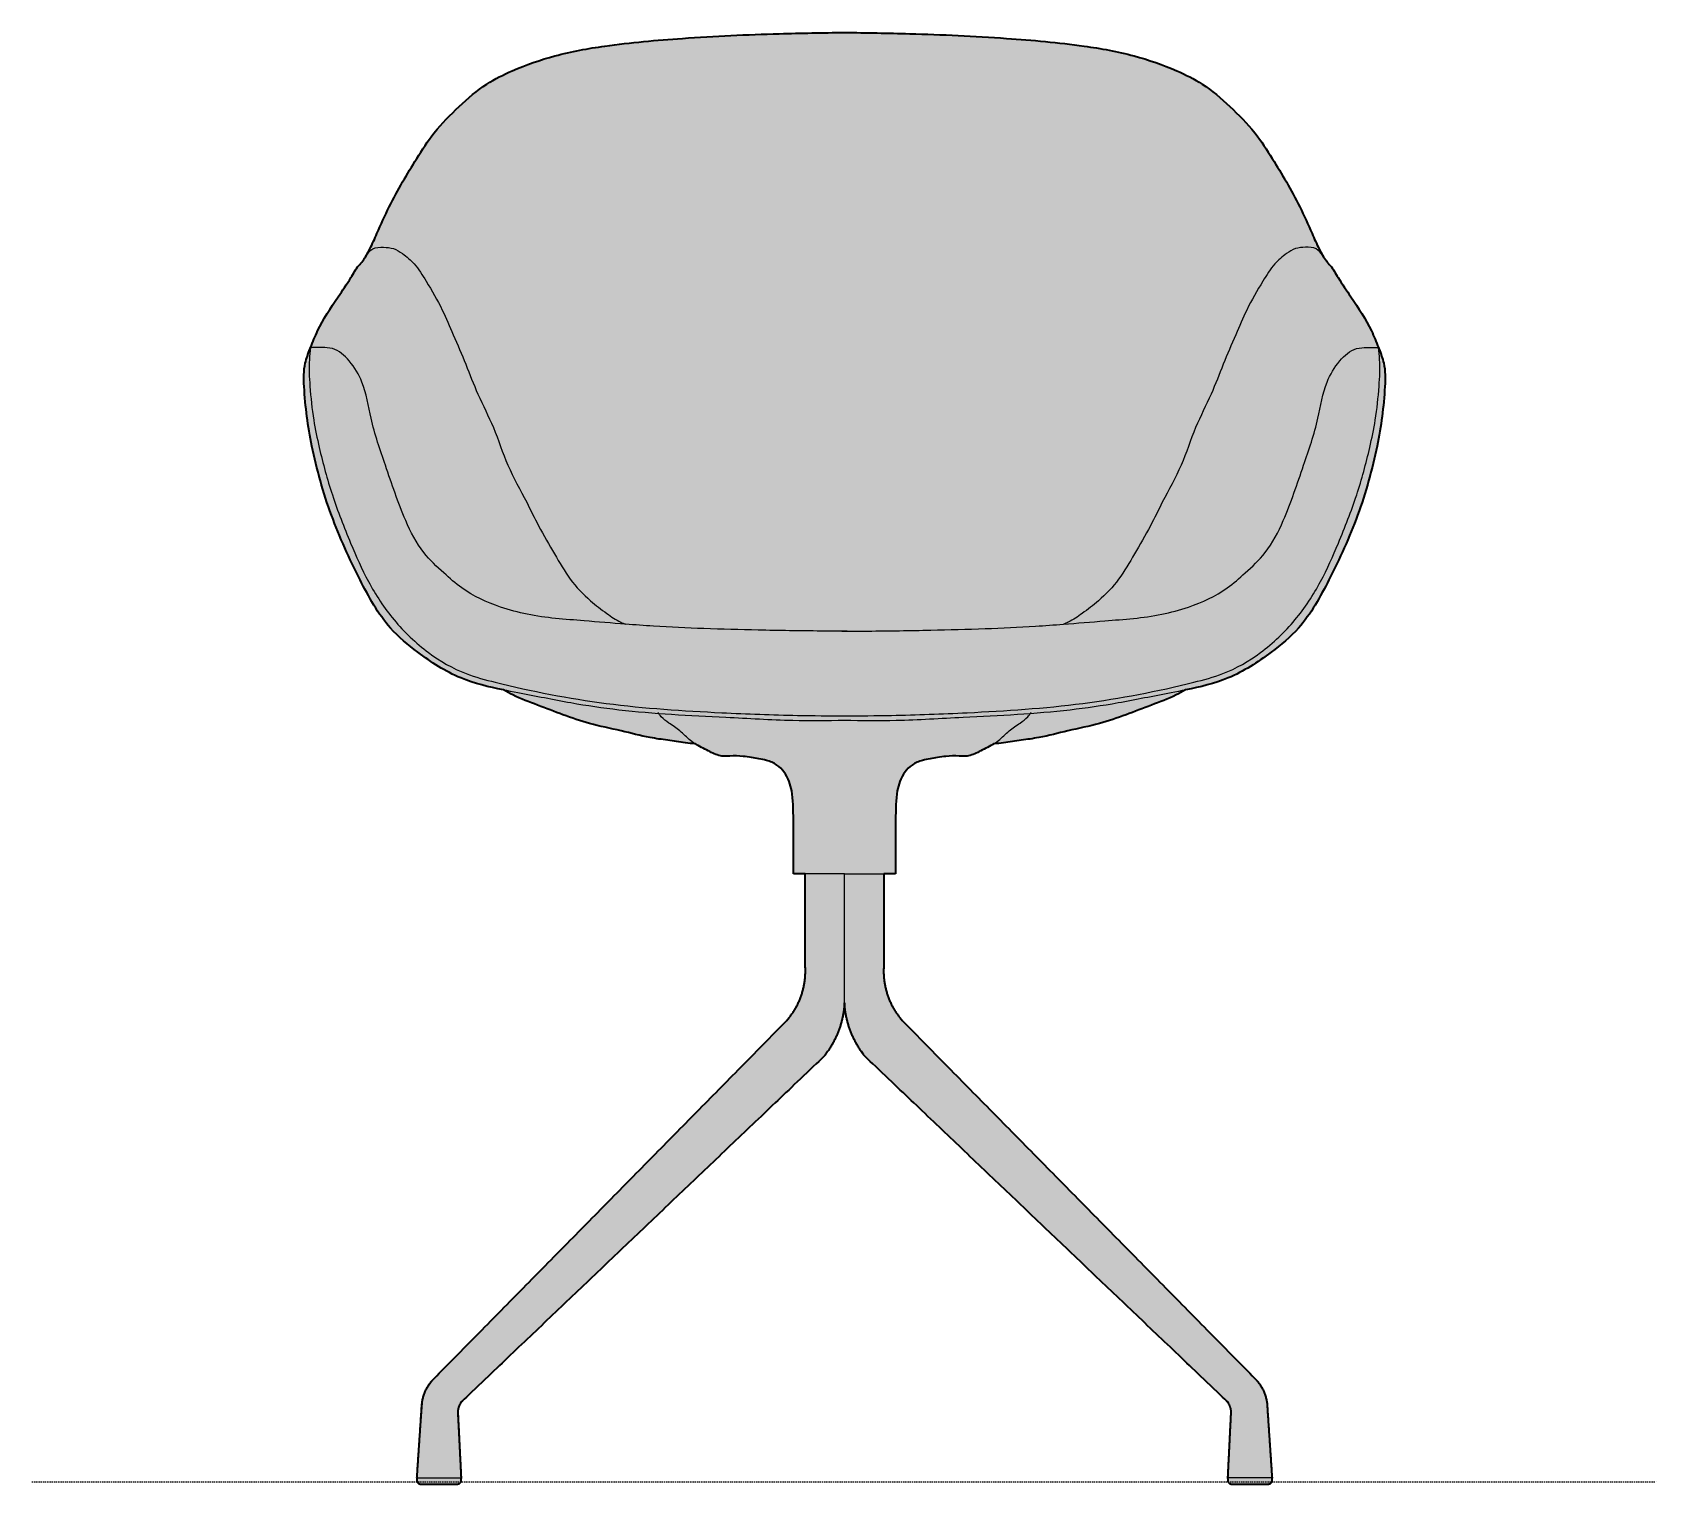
# Model space of a CAD drawing. Header units: millimetres. Extents: x 0 to 1796, y -888 to 727.
# Drawn here: x 0 to 814, y -1 to 726 of the extents above; entities that cross this region are included whole.
import ezdxf

# ---------------------------------------------------------------- set-up
doc = ezdxf.new("R2010")
doc.units = ezdxf.units.MM
doc.linetypes.add('Dots', pattern=[1, 0, -1])
doc.layers.add('Blocks', color=7, linetype='Continuous')
doc.layers.add('Blocks$Fill', color=7, linetype='Continuous', true_color=0xffffff)
for name, color, linetype, lineweight, true_color in [('Blocks$Inner', 7, 'Continuous', 25, 0x007f00), ('Blocks$Outline', 7, 'Continuous', 35, 0xff3f3f), ('Groud', 7, 'Dots', 25, 0x243775)]:
    doc.layers.add(name, color=color, linetype=linetype, lineweight=lineweight, true_color=true_color)

# ---------------------------------------------------------------- blocks, each defined once
blk = doc.blocks.new('AAC 221 Dining Chair Front')
at = {"layer": 'Blocks$Fill'}
blk.add_hatch(color=256, dxfattribs=at).paths.add_polyline_path([(236.07, 396.85), (230.58, 398.02), (227.86, 398.66), (225.16, 399.35), (222.48, 400.11), (219.83, 400.95), (218.52, 401.4), (217.22, 401.87), (215.93, 402.36), (214.64, 402.88), (213.22, 403.5), (211.8, 404.15), (210.4, 404.83), (209.01, 405.54), (207.64, 406.27), (206.27, 407.04), (203.58, 408.63), (200.92, 410.32), (198.31, 412.08), (195.74, 413.9), (193.2, 415.77), (189.55, 418.58), (187.76, 420.03), (186.01, 421.52), (184.3, 423.04), (182.64, 424.6), (181.03, 426.22), (180.25, 427.04), (179.49, 427.88), (178.32, 429.23), (177.19, 430.6), (176.09, 432.01), (175.03, 433.44), (174, 434.91), (173, 436.39), (172.03, 437.9), (171.08, 439.43), (169.26, 442.53), (167.51, 445.7), (164.18, 452.11), (160.26, 460.09), (156.54, 468.12), (153.06, 476.23), (151.42, 480.32), (149.86, 484.45), (148.35, 488.69), (146.92, 492.96), (145.57, 497.27), (144.31, 501.6), (143.12, 505.95), (142.02, 510.32), (141, 514.71), (140.07, 519.12), (138.7, 526.48), (138.1, 530.18), (137.57, 533.89), (137.11, 537.61), (136.72, 541.35), (136.4, 545.11), (136.16, 548.88), (136.03, 551.87), (136.01, 553.36), (136.03, 554.84), (136.06, 555.58), (136.11, 556.32), (136.17, 557.05), (136.24, 557.79), (136.33, 558.52), (136.45, 559.24), (136.58, 559.96), (136.73, 560.68), (136.84, 561.12), (136.95, 561.56), (137.2, 562.44), (137.48, 563.32), (137.78, 564.19), (139.42, 568.45), (141.11, 572.66), (141.99, 574.74), (142.92, 576.8), (144.02, 579.02), (145.19, 581.21), (146.42, 583.37), (147.7, 585.51), (150.38, 589.71), (158.04, 601.07), (161.96, 607.4), (162.47, 608.15), (163, 608.88), (163.27, 609.24), (163.55, 609.6), (165.02, 611.34), (165.51, 611.93), (165.76, 612.26), (166.01, 612.6), (166.25, 612.94), (166.48, 613.29), (166.94, 613.99), (167.37, 614.7), (167.84, 615.5), (168.28, 616.31), (169.14, 617.94), (170.05, 619.83), (175.66, 632.29), (178.84, 638.95), (182.09, 645.28), (185.54, 651.49), (189.02, 657.36), (192.6, 663.18), (196.81, 669.76), (199.03, 672.97), (200.18, 674.54), (201.37, 676.08), (202.81, 677.85), (204.29, 679.58), (205.82, 681.28), (207.39, 682.94), (210.63, 686.19), (213.95, 689.36), (217.24, 692.37), (218.91, 693.84), (220.61, 695.27), (222.34, 696.67), (224.1, 698.02), (225.89, 699.31), (227.73, 700.55), (229.25, 701.5), (230.79, 702.4), (232.35, 703.27), (233.94, 704.11), (235.54, 704.91), (237.17, 705.69), (240.44, 707.17), (243.07, 708.28), (245.71, 709.35), (248.37, 710.37), (251.05, 711.34), (253.74, 712.26), (256.45, 713.13), (259.17, 713.94), (261.91, 714.7), (265, 715.49), (268.1, 716.22), (274.34, 717.52), (280.63, 718.62), (286.94, 719.58), (296.64, 720.83), (306.35, 721.87), (325.83, 723.46), (350.06, 724.89), (407.02, 726.4), (463.98, 724.89), (488.21, 723.46), (507.69, 721.87), (517.41, 720.83), (527.1, 719.58), (533.42, 718.62), (539.7, 717.52), (545.94, 716.22), (549.05, 715.49), (552.13, 714.7), (554.87, 713.94), (557.59, 713.13), (560.3, 712.26), (563, 711.34), (565.67, 710.37), (568.33, 709.35), (570.98, 708.28), (573.6, 707.17), (576.88, 705.69), (578.5, 704.91), (580.1, 704.11), (581.69, 703.27), (583.26, 702.4), (584.8, 701.5), (586.31, 700.55), (588.15, 699.31), (589.95, 698.02), (591.71, 696.67), (593.43, 695.27), (595.13, 693.84), (596.8, 692.37), (600.09, 689.36), (603.42, 686.19), (606.65, 682.94), (608.22, 681.28), (609.75, 679.58), (611.24, 677.85), (612.67, 676.08), (613.86, 674.54), (615.01, 672.97), (617.23, 669.76), (621.44, 663.18), (625.03, 657.36), (628.5, 651.49), (631.95, 645.28), (635.2, 638.95), (638.38, 632.29), (643.99, 619.83), (644.91, 617.94), (645.76, 616.31), (646.21, 615.5), (646.67, 614.7), (647.11, 613.99), (647.56, 613.29), (647.79, 612.94), (648.04, 612.6), (648.28, 612.26), (648.54, 611.93), (649.02, 611.34), (650.49, 609.6), (650.77, 609.24), (651.05, 608.88), (651.57, 608.15), (652.08, 607.4), (656.01, 601.07), (663.66, 589.71), (666.34, 585.51), (667.63, 583.37), (668.86, 581.21), (670.03, 579.02), (671.12, 576.8), (672.05, 574.74), (672.94, 572.66), (674.94, 567.63), (676.26, 564.19), (676.56, 563.32), (676.84, 562.44), (677.09, 561.56), (677.2, 561.12), (677.31, 560.68), (677.47, 559.96), (677.6, 559.24), (677.71, 558.52), (677.8, 557.79), (677.88, 557.05), (677.94, 556.32), (677.98, 555.58), (678.01, 554.84), (678.03, 553.36), (678.01, 551.87), (677.89, 548.88), (677.64, 545.11), (677.32, 541.35), (676.93, 537.61), (676.47, 533.89), (675.94, 530.18), (675.35, 526.48), (673.97, 519.12), (673.04, 514.71), (672.02, 510.32), (670.92, 505.95), (669.74, 501.6), (668.47, 497.27), (667.12, 492.96), (665.69, 488.69), (664.18, 484.45), (662.62, 480.32), (660.98, 476.23), (657.5, 468.12), (653.78, 460.09), (649.86, 452.11), (646.53, 445.7), (644.78, 442.53), (642.96, 439.43), (642.01, 437.9), (641.04, 436.39), (640.04, 434.91), (639.01, 433.44), (637.95, 432.01), (636.86, 430.6), (635.73, 429.23), (634.56, 427.88), (633.79, 427.04), (633.01, 426.22), (631.4, 424.6), (629.74, 423.04), (628.03, 421.52), (626.28, 420.03), (624.5, 418.58), (620.85, 415.77), (618.31, 413.9), (615.73, 412.08), (613.12, 410.32), (610.47, 408.63), (607.77, 407.04), (606.41, 406.27), (605.03, 405.54), (603.64, 404.83), (602.24, 404.15), (600.83, 403.5), (599.4, 402.88), (598.12, 402.36), (596.82, 401.87), (595.52, 401.4), (594.21, 400.95), (591.56, 400.11), (588.88, 399.35), (586.18, 398.66), (583.46, 398.02), (577.98, 396.85), (575.62, 395.58), (573.25, 394.35), (571.74, 393.63), (570.21, 392.94), (567.12, 391.64), (548.15, 384.43), (541.56, 382.09), (538.23, 381.02), (534.88, 380.04), (530.92, 379.03), (508.08, 373.72), (506.26, 373.33), (504.43, 372.97), (502.24, 372.6), (495.65, 371.62), (486.69, 370.33), (482.17, 369.86), (481.88, 369.83), (481.19, 369.4), (480.39, 368.92), (479.57, 368.47), (477.91, 367.61), (473.05, 365.22), (472.3, 364.87), (471.55, 364.54), (471.17, 364.39), (470.79, 364.25), (470.41, 364.12), (470.03, 364), (469.64, 363.89), (469.45, 363.84), (469.25, 363.8), (469.06, 363.76), (468.86, 363.72), (468.67, 363.69), (468.47, 363.66), (468.22, 363.64), (467.97, 363.61), (467.72, 363.6), (467.47, 363.59), (466.97, 363.58), (466.47, 363.59), (463.61, 363.73), (462.79, 363.75), (461.97, 363.76), (461.15, 363.75), (460.33, 363.72), (459.51, 363.68), (458.7, 363.62), (457.88, 363.54), (456.82, 363.41), (453.64, 362.95), (449.89, 362.37), (448.96, 362.2), (448.03, 362.02), (447.11, 361.81), (446.19, 361.57), (445.5, 361.36), (444.81, 361.13), (444.46, 361.01), (444.12, 360.88), (443.79, 360.75), (443.45, 360.61), (443.12, 360.46), (442.79, 360.31), (442.47, 360.15), (442.15, 359.98), (441.83, 359.8), (441.52, 359.62), (441.22, 359.42), (440.92, 359.22), (440.66, 359.05), (440.41, 358.86), (440.16, 358.67), (439.92, 358.47), (439.68, 358.27), (439.45, 358.06), (439.22, 357.85), (438.99, 357.63), (438.77, 357.41), (438.55, 357.18), (438.34, 356.95), (438.14, 356.71), (437.93, 356.47), (437.74, 356.23), (437.54, 355.98), (437.36, 355.73), (437.16, 355.45), (436.96, 355.17), (436.78, 354.88), (436.59, 354.6), (436.42, 354.3), (436.25, 354.01), (435.92, 353.41), (435.61, 352.8), (435.32, 352.18), (435.05, 351.56), (434.8, 350.92), (434.58, 350.35), (434.38, 349.77), (434.19, 349.18), (434.02, 348.59), (433.86, 348), (433.71, 347.41), (433.57, 346.81), (433.45, 346.21), (433.31, 345.38), (433.19, 344.54), (433.09, 343.7), (433, 342.86), (432.88, 341.18), (432.79, 339.49), (432.65, 333.83), (432.62, 304.75), (426.67, 304.75), (426.67, 257.66), (426.63, 256.77), (426.62, 255.88), (426.63, 254.99), (426.66, 254.09), (426.72, 253.19), (426.79, 252.28), (426.89, 251.38), (427.01, 250.48), (427.15, 249.57), (427.31, 248.67), (427.5, 247.78), (427.71, 246.88), (427.94, 245.99), (428.2, 245.11), (428.47, 244.23), (428.77, 243.36), (429.09, 242.49), (429.43, 241.64), (429.79, 240.79), (430.17, 239.95), (430.57, 239.13), (430.99, 238.31), (431.43, 237.51), (431.89, 236.72), (432.37, 235.94), (432.86, 235.18), (433.37, 234.43), (433.9, 233.7), (434.44, 232.98), (435, 232.28), (435.57, 231.6), (436.16, 230.93), (613.6, 50.85), (613.89, 50.51), (614.18, 50.16), (614.46, 49.8), (614.73, 49.44), (615, 49.07), (615.26, 48.7), (615.51, 48.32), (615.76, 47.93), (615.99, 47.54), (616.22, 47.14), (616.44, 46.73), (616.65, 46.33), (616.86, 45.91), (617.05, 45.49), (617.24, 45.07), (617.41, 44.64), (617.58, 44.21), (617.74, 43.78), (617.88, 43.34), (618.02, 42.9), (618.15, 42.46), (618.27, 42.01), (618.38, 41.57), (618.48, 41.12), (618.57, 40.67), (618.65, 40.22), (618.72, 39.77), (618.78, 39.32), (618.83, 38.87), (618.87, 38.42), (618.9, 37.97), (618.93, 37.52), (621.32, 1.96), (621.13, 0), (621.12, -0.04), (621.11, -0.07), (621.09, -0.11), (621.08, -0.14), (621.07, -0.18), (621.05, -0.21), (621.04, -0.25), (621.02, -0.28), (621, -0.32), (620.99, -0.35), (620.97, -0.39), (620.95, -0.42), (620.93, -0.46), (620.91, -0.49), (620.88, -0.53), (620.86, -0.56), (620.84, -0.59), (620.81, -0.62), (620.79, -0.66), (620.76, -0.69), (620.74, -0.72), (620.71, -0.75), (620.68, -0.78), (620.65, -0.81), (620.63, -0.84), (620.6, -0.87), (620.57, -0.9), (620.53, -0.92), (620.5, -0.95), (620.47, -0.98), (620.44, -1), (620.4, -1.03), (620.37, -1.05), (620.34, -1.07), (620.3, -1.1), (620.27, -1.12), (620.23, -1.14), (620.19, -1.16), (620.16, -1.18), (620.12, -1.2), (620.08, -1.21), (620.05, -1.23), (620.01, -1.25), (619.97, -1.26), (619.93, -1.28), (619.89, -1.29), (619.85, -1.3), (619.82, -1.32), (619.78, -1.33), (619.74, -1.34), (619.7, -1.35), (619.66, -1.35), (619.62, -1.36), (619.58, -1.37), (619.54, -1.37), (619.51, -1.38), (619.47, -1.38), (619.43, -1.39), (619.39, -1.39), (619.35, -1.39), (619.31, -1.39), (619.28, -1.39), (619.24, -1.39), (619.2, -1.39), (610.26, -1.39), (601.32, -1.39), (601.29, -1.39), (601.25, -1.39), (601.21, -1.39), (601.17, -1.39), (601.14, -1.39), (601.1, -1.39), (601.06, -1.38), (601.02, -1.38), (600.98, -1.37), (600.94, -1.37), (600.9, -1.36), (600.86, -1.35), (600.83, -1.35), (600.79, -1.34), (600.75, -1.33), (600.71, -1.32), (600.67, -1.3), (600.63, -1.29), (600.59, -1.28), (600.56, -1.26), (600.52, -1.25), (600.48, -1.23), (600.44, -1.21), (600.41, -1.2), (600.37, -1.18), (600.33, -1.16), (600.3, -1.14), (600.26, -1.12), (600.22, -1.1), (600.19, -1.07), (600.16, -1.05), (600.12, -1.03), (600.09, -1), (600.06, -0.98), (600.02, -0.95), (599.99, -0.92), (599.96, -0.9), (599.93, -0.87), (599.9, -0.84), (599.87, -0.81), (599.84, -0.78), (599.81, -0.75), (599.79, -0.72), (599.76, -0.69), (599.74, -0.66), (599.71, -0.62), (599.69, -0.59), (599.66, -0.56), (599.64, -0.53), (599.62, -0.49), (599.6, -0.46), (599.58, -0.42), (599.56, -0.39), (599.54, -0.35), (599.52, -0.32), (599.5, -0.28), (599.49, -0.25), (599.47, -0.21), (599.46, -0.18), (599.44, -0.14), (599.43, -0.11), (599.42, -0.07), (599.41, -0.04), (599.4, 0), (599.21, 1.96), (600.79, 33.93), (600.81, 34.14), (600.82, 34.35), (600.83, 34.57), (600.83, 34.78), (600.83, 35), (600.82, 35.21), (600.81, 35.43), (600.79, 35.65), (600.76, 35.86), (600.73, 36.08), (600.69, 36.29), (600.65, 36.51), (600.6, 36.72), (600.55, 36.94), (600.49, 37.15), (600.42, 37.36), (600.35, 37.57), (600.27, 37.77), (600.19, 37.98), (600.1, 38.18), (600.01, 38.38), (599.92, 38.58), (599.81, 38.77), (599.71, 38.96), (599.6, 39.15), (599.48, 39.33), (599.36, 39.51), (599.24, 39.69), (599.11, 39.86), (598.98, 40.03), (598.84, 40.19), (598.7, 40.35), (417.24, 213.24), (416.69, 213.95), (416.15, 214.67), (415.62, 215.41), (415.1, 216.15), (414.6, 216.91), (414.11, 217.67), (413.63, 218.45), (413.17, 219.24), (412.73, 220.04), (412.29, 220.85), (411.88, 221.66), (411.48, 222.49), (411.09, 223.33), (410.73, 224.17), (410.37, 225.02), (410.04, 225.87), (409.72, 226.74), (409.42, 227.61), (409.13, 228.48), (408.86, 229.36), (408.61, 230.24), (408.38, 231.13), (408.17, 232.02), (407.97, 232.91), (407.79, 233.81), (407.63, 234.71), (407.48, 235.6), (407.35, 236.5), (407.25, 237.4), (407.15, 238.3), (407.08, 239.2), (407.02, 240.1), (406.96, 239.2), (406.89, 238.3), (406.8, 237.4), (406.69, 236.5), (406.56, 235.6), (406.42, 234.71), (406.25, 233.81), (406.07, 232.91), (405.88, 232.02), (405.66, 231.13), (405.43, 230.24), (405.18, 229.36), (404.91, 228.48), (404.63, 227.61), (404.32, 226.74), (404.01, 225.87), (403.67, 225.02), (403.32, 224.17), (402.95, 223.33), (402.56, 222.49), (402.16, 221.66), (401.75, 220.85), (401.32, 220.04), (400.87, 219.24), (400.41, 218.45), (399.93, 217.67), (399.44, 216.91), (398.94, 216.15), (398.42, 215.41), (397.89, 214.67), (397.35, 213.95), (396.8, 213.24), (215.34, 40.35), (215.2, 40.19), (215.07, 40.03), (214.93, 39.86), (214.81, 39.69), (214.68, 39.51), (214.56, 39.33), (214.45, 39.15), (214.33, 38.96), (214.23, 38.77), (214.13, 38.58), (214.03, 38.38), (213.94, 38.18), (213.85, 37.98), (213.77, 37.77), (213.69, 37.57), (213.62, 37.36), (213.56, 37.15), (213.5, 36.94), (213.44, 36.72), (213.39, 36.51), (213.35, 36.29), (213.31, 36.08), (213.28, 35.86), (213.26, 35.65), (213.24, 35.43), (213.22, 35.21), (213.21, 35), (213.21, 34.78), (213.21, 34.57), (213.22, 34.35), (213.23, 34.14), (213.25, 33.93), (214.83, 1.96), (214.65, 0), (214.64, -0.04), (214.62, -0.07), (214.61, -0.11), (214.6, -0.14), (214.59, -0.18), (214.57, -0.21), (214.55, -0.25), (214.54, -0.28), (214.52, -0.32), (214.5, -0.35), (214.48, -0.39), (214.47, -0.42), (214.45, -0.46), (214.42, -0.49), (214.4, -0.53), (214.38, -0.56), (214.36, -0.59), (214.33, -0.62), (214.31, -0.66), (214.28, -0.69), (214.26, -0.72), (214.23, -0.75), (214.2, -0.78), (214.17, -0.81), (214.14, -0.84), (214.11, -0.87), (214.08, -0.9), (214.05, -0.92), (214.02, -0.95), (213.99, -0.98), (213.95, -1), (213.92, -1.03), (213.89, -1.05), (213.85, -1.07), (213.82, -1.1), (213.78, -1.12), (213.75, -1.14), (213.71, -1.16), (213.67, -1.18), (213.64, -1.2), (213.6, -1.21), (213.56, -1.23), (213.52, -1.25), (213.49, -1.26), (213.45, -1.28), (213.41, -1.29), (213.37, -1.3), (213.33, -1.32), (213.29, -1.33), (213.26, -1.34), (213.22, -1.35), (213.18, -1.35), (213.14, -1.36), (213.1, -1.37), (213.06, -1.37), (213.02, -1.38), (212.98, -1.38), (212.95, -1.39), (212.91, -1.39), (212.87, -1.39), (212.83, -1.39), (212.79, -1.39), (212.76, -1.39), (212.72, -1.39), (203.78, -1.39), (194.84, -1.39), (194.8, -1.39), (194.77, -1.39), (194.73, -1.39), (194.69, -1.39), (194.65, -1.39), (194.61, -1.39), (194.58, -1.38), (194.54, -1.38), (194.5, -1.37), (194.46, -1.37), (194.42, -1.36), (194.38, -1.35), (194.34, -1.35), (194.3, -1.34), (194.27, -1.33), (194.23, -1.32), (194.19, -1.3), (194.15, -1.29), (194.11, -1.28), (194.07, -1.26), (194.04, -1.25), (194, -1.23), (193.96, -1.21), (193.92, -1.2), (193.89, -1.18), (193.85, -1.16), (193.81, -1.14), (193.78, -1.12), (193.74, -1.1), (193.71, -1.07), (193.67, -1.05), (193.64, -1.03), (193.61, -1), (193.57, -0.98), (193.54, -0.95), (193.51, -0.92), (193.48, -0.9), (193.45, -0.87), (193.42, -0.84), (193.39, -0.81), (193.36, -0.78), (193.33, -0.75), (193.3, -0.72), (193.28, -0.69), (193.25, -0.66), (193.23, -0.62), (193.2, -0.59), (193.18, -0.56), (193.16, -0.53), (193.14, -0.49), (193.11, -0.46), (193.09, -0.42), (193.08, -0.39), (193.06, -0.35), (193.04, -0.32), (193.02, -0.28), (193.01, -0.25), (192.99, -0.21), (192.97, -0.18), (192.96, -0.14), (192.95, -0.11), (192.94, -0.07), (192.92, -0.04), (192.91, 0), (192.73, 1.96), (195.12, 37.52), (195.14, 37.97), (195.17, 38.42), (195.21, 38.87), (195.26, 39.32), (195.32, 39.77), (195.39, 40.22), (195.47, 40.67), (195.56, 41.12), (195.66, 41.57), (195.77, 42.01), (195.89, 42.46), (196.02, 42.9), (196.16, 43.34), (196.31, 43.78), (196.46, 44.21), (196.63, 44.64), (196.81, 45.07), (196.99, 45.49), (197.19, 45.91), (197.39, 46.33), (197.6, 46.73), (197.82, 47.14), (198.05, 47.54), (198.29, 47.93), (198.53, 48.32), (198.78, 48.7), (199.04, 49.07), (199.31, 49.44), (199.58, 49.8), (199.86, 50.16), (200.15, 50.51), (200.44, 50.85), (377.88, 230.93), (378.47, 231.6), (379.04, 232.28), (379.6, 232.98), (380.14, 233.7), (380.67, 234.43), (381.18, 235.18), (381.67, 235.94), (382.15, 236.72), (382.61, 237.51), (383.05, 238.31), (383.47, 239.13), (383.87, 239.95), (384.25, 240.79), (384.61, 241.64), (384.95, 242.49), (385.27, 243.36), (385.57, 244.23), (385.85, 245.11), (386.1, 245.99), (386.33, 246.88), (386.54, 247.78), (386.73, 248.67), (386.89, 249.57), (387.03, 250.48), (387.15, 251.38), (387.25, 252.28), (387.33, 253.19), (387.38, 254.09), (387.41, 254.99), (387.42, 255.88), (387.41, 256.77), (387.38, 257.66), (387.38, 304.75), (381.42, 304.75), (381.39, 333.83), (381.25, 339.49), (381.16, 341.18), (381.04, 342.86), (380.96, 343.7), (380.86, 344.54), (380.73, 345.38), (380.59, 346.21), (380.47, 346.81), (380.33, 347.41), (380.19, 348), (380.02, 348.59), (379.85, 349.18), (379.66, 349.77), (379.46, 350.35), (379.25, 350.92), (378.99, 351.56), (378.72, 352.18), (378.43, 352.8), (378.12, 353.41), (377.8, 354.01), (377.63, 354.3), (377.45, 354.6), (377.27, 354.88), (377.08, 355.17), (376.89, 355.45), (376.69, 355.73), (376.5, 355.98), (376.31, 356.23), (376.11, 356.47), (375.91, 356.71), (375.7, 356.95), (375.49, 357.18), (375.27, 357.41), (375.05, 357.63), (374.83, 357.85), (374.6, 358.06), (374.36, 358.27), (374.12, 358.47), (373.88, 358.67), (373.63, 358.86), (373.38, 359.05), (373.13, 359.22), (372.83, 359.42), (372.52, 359.62), (372.21, 359.8), (371.89, 359.98), (371.57, 360.15), (371.25, 360.31), (370.92, 360.46), (370.59, 360.61), (370.26, 360.75), (369.92, 360.88), (369.58, 361.01), (369.24, 361.13), (368.55, 361.36), (367.85, 361.57), (366.93, 361.81), (366.01, 362.02), (365.08, 362.2), (364.15, 362.37), (358.28, 363.27), (357.22, 363.41), (356.16, 363.54), (355.34, 363.62), (354.53, 363.68), (353.71, 363.72), (352.89, 363.75), (352.07, 363.76), (351.25, 363.75), (350.43, 363.73), (347.57, 363.59), (347.07, 363.58), (346.57, 363.59), (346.32, 363.6), (346.07, 363.61), (345.82, 363.64), (345.57, 363.66), (345.38, 363.69), (345.18, 363.72), (344.98, 363.76), (344.79, 363.8), (344.6, 363.84), (344.4, 363.89), (344.01, 364), (343.63, 364.12), (343.25, 364.25), (342.87, 364.39), (342.49, 364.54), (341.74, 364.87), (339.52, 365.94), (336.13, 367.61), (334.47, 368.47), (333.65, 368.92), (332.85, 369.4), (332.16, 369.83), (331.87, 369.86), (327.35, 370.33), (313.99, 372.26), (311.8, 372.6), (309.61, 372.97), (307.79, 373.33), (305.97, 373.72), (283.12, 379.03), (279.16, 380.04), (275.81, 381.02), (272.48, 382.09), (265.89, 384.43), (246.93, 391.64), (243.83, 392.94), (242.31, 393.63), (240.79, 394.35), (238.42, 395.58)], flags=0)
at = {"layer": 'Blocks$Inner'}
for p, q in [((387.38, 304.75), (387.38, 257.66)), ((426.67, 304.75), (426.67, 257.66)), ((377.88, 230.93), (200.44, 50.85)), ((436.16, 230.93), (613.6, 50.85)), ((215.34, 40.35), (396.8, 213.24)), ((598.7, 40.35), (417.24, 213.24)), ((195.12, 37.52), (192.73, 1.96)), ((214.83, 1.96), (213.25, 33.93)), ((192.73, 1.96), (214.83, 1.96)), ((192.73, 1.96), (192.91, 0)), ((214.65, 0), (214.83, 1.96)), ((599.4, 0), (599.21, 1.96)), ((621.32, 1.96), (621.13, 0)), ((194.84, -1.39), (203.78, -1.39)), ((203.78, -1.39), (212.72, -1.39)), ((610.26, -1.39), (601.32, -1.39)), ((619.2, -1.39), (610.26, -1.39))]:
    blk.add_line(p, q, dxfattribs=at)
for points in [[(407.02, 240.1), (407.02, 304.75)], [(618.93, 37.52), (621.32, 1.96), (599.21, 1.96), (600.79, 33.93)]]:
    blk.add_lwpolyline(points, dxfattribs=at)
at = {"layer": 'Blocks$Inner', "extrusion": (0, 0, -1)}
for centre, radius, start, end in [((-350.15, 255.83), 37.27, 177.18142, 221.91946), ((-454.11, 242.65), 47.16, 321.42129, 356.89955), ((-597.52, 36.69), 21.42, 138.64075, 177.78875), ((-221.63, 34.75), 8.42, 354.37995, 41.65917), ((-601.26, 0.55), 1.94, 268.12391, 343.59193), ((-619.26, 0.55), 1.94, 196.40807, 271.87609)]:
    blk.add_arc(centre, radius, start, end, dxfattribs=at)
at = {"layer": 'Blocks$Inner'}
for centre, radius, start, end in [((463.89, 255.83), 37.27, 177.18142, 221.91946), ((359.93, 242.65), 47.16, 321.42129, 356.89955), ((216.52, 36.69), 21.42, 138.64075, 177.78875), ((592.41, 34.75), 8.42, 354.37995, 41.65917), ((194.78, 0.55), 1.94, 196.40807, 271.87609), ((212.78, 0.55), 1.94, 268.12391, 343.59193)]:
    blk.add_arc(centre, radius, start, end, dxfattribs=at)
for points, knots in [([(407.02, 381.5), (398.39, 381.41), (378.56, 381.19), (349.69, 383.01), (320.59, 384.3), (294.63, 386.43), (268.89, 390.23), (242.57, 395.72), (215.35, 400.6), (194.76, 414.11), (176.1, 429.49), (162.81, 454.08), (148.93, 484.27), (139.73, 517.07), (136.16, 542.66), (135.8, 559.36), (139.44, 568.44), (143.9, 579.99), (151.58, 591.62), (158.94, 602.2), (162.54, 608.61), (165.64, 611.95), (167.48, 614.78), (169.9, 619.31), (173.46, 627.52), (178.62, 638.86), (185.33, 651.4), (192.91, 663.74), (201.44, 677.18), (213.68, 689.37), (226.39, 700.51), (242.9, 708.61), (262.62, 715.58), (291.38, 720.66), (328.95, 723.98), (369.04, 725.86), (396.12, 726.24), (407.02, 726.4)], [731.129506, 731.129506, 731.129506, 731.129506, 757.00764, 790.622335, 817.851273, 844.413771, 868.72012, 895.788044, 925.380354, 950.400262, 968.696384, 997.35396, 1032.717896, 1068.743643, 1098.765466, 1110.574856, 1117.919294, 1127.851016, 1147.742542, 1159.362957, 1166.604477, 1169.654095, 1172.99359, 1176.682911, 1185.067867, 1199.827499, 1214.041603, 1227.69541, 1243.29475, 1261.589006, 1279.337508, 1293.671342, 1316.422553, 1341.920488, 1381.005073, 1429.554664, 1462.259011, 1462.259011, 1462.259011, 1462.259011]), ([(407.02, 726.4), (417.92, 726.24), (445, 725.86), (485.09, 723.98), (522.66, 720.66), (551.42, 715.58), (571.14, 708.61), (587.65, 700.51), (600.36, 689.37), (612.61, 677.18), (621.13, 663.74), (628.72, 651.4), (635.42, 638.86), (640.58, 627.52), (644.14, 619.31), (646.57, 614.78), (648.41, 611.95), (651.5, 608.61), (655.11, 602.2), (662.46, 591.62), (670.14, 579.99), (674.6, 568.44), (678.24, 559.36), (677.88, 542.66), (674.31, 517.07), (665.12, 484.27), (651.23, 454.08), (637.94, 429.49), (619.28, 414.11), (598.69, 400.6), (571.47, 395.72), (545.15, 390.23), (519.41, 386.43), (493.46, 384.3), (464.35, 383.01), (435.49, 381.19), (415.65, 381.41), (407.02, 381.5)], [0, 0, 0, 0, 32.704348, 81.253938, 120.338524, 145.836459, 168.587669, 182.921503, 200.670005, 218.964261, 234.563602, 248.217408, 262.431512, 277.191145, 285.5761, 289.265421, 292.604917, 295.654535, 302.896054, 314.516469, 334.407996, 344.339717, 351.684156, 363.493545, 393.515369, 429.541116, 464.905051, 493.562627, 511.858749, 536.878657, 566.470968, 593.538891, 617.84524, 644.407739, 671.636676, 705.251372, 731.129506, 731.129506, 731.129506, 731.129506]), ([(167.48, 614.78), (168.4, 616), (170.48, 618.75), (175.88, 618.81), (181.08, 618.43), (186.3, 615.19), (192.25, 610.06), (198.38, 600.02), (205.29, 588.38), (211.22, 574.11), (217.31, 560.15), (223.2, 544.3), (231.82, 528.11), (237.62, 509), (246.79, 493.28), (253.92, 478.12), (261.45, 465.38), (269.1, 452.09), (278.35, 442.23), (287.28, 435.62), (293.09, 431.45), (296.48, 430.13), (297.32, 429.8)], [0, 0, 0, 0, 4.382613, 9.869661, 14.85652, 20.036216, 27.799993, 38.345301, 54.965951, 68.492107, 84.58788, 100.684287, 119.154569, 139.466676, 160.22278, 173.518611, 189.702125, 204.611408, 219.423594, 229.795421, 237.99137, 240.6821, 240.6821, 240.6821, 240.6821]), ([(646.57, 614.78), (645.64, 616), (643.56, 618.75), (638.16, 618.81), (632.97, 618.43), (627.75, 615.19), (621.8, 610.06), (615.66, 600.02), (608.75, 588.38), (602.83, 574.11), (596.73, 560.15), (590.85, 544.3), (582.22, 528.11), (576.43, 509), (567.25, 493.28), (560.12, 478.12), (552.59, 465.38), (544.94, 452.09), (535.69, 442.23), (526.77, 435.62), (520.95, 431.45), (517.56, 430.13), (516.73, 429.8)], [0, 0, 0, 0, 4.382613, 9.869661, 14.85652, 20.036216, 27.799993, 38.345301, 54.965951, 68.492107, 84.58788, 100.684287, 119.154569, 139.466676, 160.22278, 173.518611, 189.702125, 204.611408, 219.423594, 229.795421, 237.99137, 240.6821, 240.6821, 240.6821, 240.6821]), ([(139.42, 568.45), (139.17, 566.47), (138.36, 560.04), (139.1, 547.86), (140.49, 533.08), (144.4, 514.89), (149.96, 494.06), (158.76, 471.82), (168.11, 450.36), (180.71, 431.27), (197.35, 415.35), (215.05, 405.03), (245.31, 397.14), (287.9, 388.84), (338.83, 385.55), (378.68, 384.08), (399.18, 383.88), (407.02, 383.81)], [-382.237632, -382.237632, -382.237632, -382.237632, -376.258557, -362.819644, -345.808323, -331.747876, -307.076211, -281.216332, -260.079945, -236.914435, -213.134828, -191.519872, -176.361405, -119.648556, -61.495653, -23.519212, 0, 0, 0, 0]), ([(408.28, 426.29), (403.95, 426.31), (389.09, 426.38), (365.17, 426.75), (337.16, 427.47), (315.02, 428.55), (295, 429.93), (273.93, 431.78), (252.71, 433.19), (232.03, 438.78), (217.41, 445.44), (205.54, 456.04), (194.51, 466.12), (185.07, 485), (177.52, 507.92), (169.5, 530.86), (166.83, 549.61), (159.7, 561.49), (152.26, 568.35), (144.96, 568.46), (141.33, 568.45), (139.44, 568.44)], [0, 0, 0, 0, 13.007469, 44.555449, 71.777555, 97.06318, 111.043373, 131.959798, 160.598134, 174.504861, 196.167862, 207.852113, 222.180632, 240.588639, 270.151003, 294.783144, 313.523576, 325.885531, 336.309873, 341.524922, 347.238837, 347.238837, 347.238837, 347.238837]), ([(405.76, 426.29), (410.1, 426.31), (424.95, 426.38), (448.87, 426.75), (476.88, 427.47), (499.02, 428.55), (519.04, 429.93), (540.11, 431.78), (561.34, 433.19), (582.02, 438.78), (596.63, 445.44), (608.51, 456.04), (619.53, 466.12), (628.98, 485), (636.52, 507.92), (644.54, 530.86), (647.21, 549.61), (654.35, 561.49), (661.78, 568.35), (669.09, 568.46), (672.71, 568.45), (674.6, 568.44)], [0, 0, 0, 0, 13.007469, 44.555449, 71.777555, 97.06318, 111.043373, 131.959798, 160.598134, 174.504861, 196.167862, 207.852113, 222.180632, 240.588639, 270.151003, 294.783144, 313.523576, 325.885531, 336.309873, 341.524922, 347.238837, 347.238837, 347.238837, 347.238837]), ([(407.02, 383.81), (414.86, 383.88), (435.36, 384.08), (475.21, 385.55), (526.14, 388.84), (568.74, 397.14), (598.99, 405.03), (616.69, 415.35), (633.34, 431.27), (645.94, 450.36), (655.29, 471.82), (664.08, 494.06), (669.65, 514.89), (673.55, 533.08), (674.94, 547.86), (675.69, 560.04), (674.87, 566.47), (674.62, 568.45)], [0, 0, 0, 0, 23.519212, 61.495653, 119.648556, 176.361405, 191.519872, 213.134828, 236.914435, 260.079945, 281.216332, 307.076211, 331.747876, 345.808323, 362.819644, 376.258557, 382.237632, 382.237632, 382.237632, 382.237632]), ([(236.07, 396.85), (237.63, 396), (243.13, 393), (253.26, 389.21), (265.99, 384.33), (279.83, 379.45), (294.68, 376.68), (307.59, 373.08), (318.46, 371.67), (325.85, 370.44), (330.36, 370), (331.87, 369.86), (331.97, 369.85), (332.07, 369.84), (332.16, 369.83)], [0, 0, 0, 0, 5.347014, 18.767467, 32.339382, 46.315708, 62.674271, 77.575852, 86.460996, 95.509023, 100.05951, 100.05951, 100.05951, 100.346695, 100.346695, 100.346695, 100.346695]), ([(577.98, 396.85), (576.41, 396), (570.92, 393), (560.79, 389.21), (548.05, 384.33), (534.22, 379.45), (519.37, 376.68), (506.45, 373.08), (495.59, 371.67), (488.19, 370.44), (483.68, 370), (482.17, 369.86), (482.07, 369.85), (481.98, 369.84), (481.88, 369.83)], [0, 0, 0, 0, 5.347014, 18.767467, 32.339382, 46.315708, 62.674271, 77.575852, 86.460996, 95.509023, 100.05951, 100.05951, 100.05951, 100.346695, 100.346695, 100.346695, 100.346695]), ([(381.42, 304.75), (381.42, 306.75), (381.42, 314.55), (381.44, 326.14), (381.4, 337.96), (380.9, 345.64), (379.34, 351.15), (377.01, 355.76), (373.11, 359.68), (367.32, 362), (361.49, 362.75), (355.42, 363.74), (350.47, 363.84), (344.7, 363.29), (339.18, 366.18), (333.88, 368.61), (328.82, 372.09), (324.81, 376.49), (319.49, 379.83), (315.49, 382.71), (314.01, 384.81), (313.46, 385.6)], [25.598212, 25.598212, 25.598212, 25.598212, 31.581781, 49.018214, 60.334474, 67.089628, 71.990193, 77.436193, 82.425055, 88.197461, 95.769621, 100.056958, 106.615313, 110.643003, 117.114352, 124.625808, 128.307593, 135.424201, 142.319439, 147.134662, 150.002307, 150.002307, 150.002307, 150.002307]), ([(432.62, 304.75), (432.62, 306.75), (432.62, 314.55), (432.61, 326.14), (432.65, 337.96), (433.14, 345.64), (434.71, 351.15), (437.04, 355.76), (440.93, 359.68), (446.73, 362), (452.56, 362.75), (458.63, 363.74), (463.58, 363.84), (469.34, 363.29), (474.86, 366.18), (480.16, 368.61), (485.22, 372.09), (489.24, 376.49), (494.55, 379.83), (498.55, 382.71), (500.03, 384.81), (500.58, 385.6)], [746.775343, 746.775343, 746.775343, 746.775343, 752.758912, 770.195346, 781.511605, 788.266759, 793.167324, 798.613325, 803.602187, 809.374592, 816.946752, 821.234089, 827.792445, 831.820134, 838.291484, 845.802939, 849.484725, 856.601332, 863.49657, 868.311793, 871.179438, 871.179438, 871.179438, 871.179438])]:
    blk.add_open_spline(points, degree=3, knots=knots, dxfattribs=at)
for points in [[(407.02, 304.75), (398.49, 304.75), (389.96, 304.75), (381.42, 304.75)], [(407.02, 304.75), (415.55, 304.75), (424.09, 304.75), (432.62, 304.75)]]:
    blk.add_open_spline(points, degree=3, dxfattribs=at)
at = {"layer": 'Blocks$Outline'}
for points in [[(387.38, 304.75), (381.42, 304.75)], [(432.62, 304.75), (426.67, 304.75)]]:
    blk.add_lwpolyline(points, dxfattribs=at)
for points, knots in [([(236.07, 396.85), (228.73, 398.33), (213.29, 401.95), (194.76, 414.11), (176.1, 429.49), (162.81, 454.08), (148.93, 484.27), (139.73, 517.07), (136.16, 542.66), (135.8, 559.36), (138.31, 565.61), (140.43, 571), (144.06, 580.24), (151.58, 591.62), (158.94, 602.2), (162.54, 608.61), (165.64, 611.95), (167.48, 614.78), (169.9, 619.31), (173.46, 627.52), (178.62, 638.86), (185.33, 651.4), (192.91, 663.74), (201.44, 677.18), (213.68, 689.37), (226.39, 700.51), (242.9, 708.61), (262.62, 715.58), (291.38, 720.66), (328.95, 723.98), (369.04, 725.86), (396.12, 726.24), (407.02, 726.4)], [-559.166122, -559.166122, -559.166122, -559.166122, -536.878657, -511.858749, -493.562627, -464.905051, -429.541116, -393.515369, -363.493545, -351.684156, -344.339717, -343.466301, -334.407996, -314.516469, -302.896054, -295.654535, -292.604917, -289.265421, -285.5761, -277.191145, -262.431512, -248.217408, -234.563602, -218.964261, -200.670005, -182.921503, -168.587669, -145.836459, -120.338524, -81.253938, -32.704348, 0, 0, 0, 0]), ([(407.02, 726.4), (417.92, 726.24), (445, 725.86), (485.09, 723.98), (522.66, 720.66), (551.42, 715.58), (571.14, 708.61), (587.65, 700.51), (600.36, 689.37), (612.61, 677.18), (621.13, 663.74), (628.72, 651.4), (635.42, 638.86), (640.58, 627.52), (644.14, 619.31), (646.57, 614.78), (648.41, 611.95), (651.5, 608.61), (655.11, 602.2), (662.46, 591.62), (669.98, 580.24), (673.62, 571), (675.74, 565.61), (678.24, 559.36), (677.88, 542.66), (674.31, 517.07), (665.12, 484.27), (651.23, 454.08), (637.94, 429.49), (619.28, 414.11), (600.75, 401.95), (585.31, 398.33), (577.98, 396.85)], [0, 0, 0, 0, 32.704348, 81.253938, 120.338524, 145.836459, 168.587669, 182.921503, 200.670005, 218.964261, 234.563602, 248.217408, 262.431512, 277.191145, 285.5761, 289.265421, 292.604917, 295.654535, 302.896054, 314.516469, 334.407996, 343.466301, 344.339717, 351.684156, 363.493545, 393.515369, 429.541116, 464.905051, 493.562627, 511.858749, 536.878657, 559.166122, 559.166122, 559.166122, 559.166122]), ([(332.16, 369.83), (332.07, 369.84), (331.97, 369.85), (331.87, 369.86), (330.36, 370), (325.85, 370.44), (318.46, 371.67), (307.59, 373.08), (294.68, 376.68), (279.83, 379.45), (265.99, 384.33), (253.26, 389.21), (243.13, 393), (237.63, 396), (236.07, 396.85)], [-100.346675, -100.346675, -100.346675, -100.346675, -100.05951, -100.05951, -100.05951, -95.509023, -86.460996, -77.575852, -62.674271, -46.315708, -32.339382, -18.767467, -5.347014, 0, 0, 0, 0]), ([(577.98, 396.85), (576.41, 396), (570.92, 393), (560.79, 389.21), (548.05, 384.33), (534.22, 379.45), (519.37, 376.68), (506.45, 373.08), (495.59, 371.67), (488.19, 370.44), (483.68, 370), (482.17, 369.86), (482.07, 369.85), (481.98, 369.84), (481.88, 369.83)], [0, 0, 0, 0, 5.347014, 18.767467, 32.339382, 46.315708, 62.674271, 77.575852, 86.460996, 95.509023, 100.05951, 100.05951, 100.05951, 100.346675, 100.346675, 100.346675, 100.346675]), ([(381.42, 304.75), (381.42, 306.75), (381.42, 314.55), (381.44, 326.14), (381.4, 337.96), (380.9, 345.64), (379.34, 351.15), (377.01, 355.76), (373.11, 359.68), (367.32, 362), (361.49, 362.75), (355.42, 363.74), (350.47, 363.84), (344.7, 363.29), (339.18, 366.18), (334.74, 368.21), (332.39, 369.68), (332.16, 369.83), (332.16, 369.83)], [-124.404095, -124.404095, -124.404095, -124.404095, -118.420526, -100.984093, -89.667833, -82.912679, -78.012114, -72.566113, -67.577251, -61.804846, -54.232686, -49.945349, -43.386994, -39.359304, -32.887954, -25.376499, -24.563122, -24.563105, -24.563105, -24.563105, -24.563105]), ([(481.88, 369.83), (481.88, 369.83), (481.65, 369.68), (479.3, 368.21), (474.86, 366.18), (469.34, 363.29), (463.58, 363.84), (458.63, 363.74), (452.56, 362.75), (446.73, 362), (440.93, 359.68), (437.04, 355.76), (434.71, 351.15), (433.14, 345.64), (432.65, 337.96), (432.61, 326.14), (432.62, 314.55), (432.62, 306.75), (432.62, 304.75)], [24.563105, 24.563105, 24.563105, 24.563105, 24.563122, 25.376499, 32.887954, 39.359304, 43.386994, 49.945349, 54.232686, 61.804846, 67.577251, 72.566113, 78.012114, 82.912679, 89.667833, 100.984093, 118.420526, 124.404095, 124.404095, 124.404095, 124.404095])]:
    blk.add_open_spline(points, degree=3, knots=knots, dxfattribs=at)
for points, weights, knots in [([(192.73, 1.96), (193.92, 19.74), (195.12, 37.52), (195.41, 45.13), (200.44, 50.85), (289.16, 140.89), (377.88, 230.93), (388.13, 242.34), (387.38, 257.66), (387.38, 281.21), (387.38, 304.75)], [1, 1, 1, 0.942209577016, 1, 1, 1, 0.924751967119, 1, 1, 1], [-379.276295, -379.276295, -379.276295, -343.641389, -343.641389, -329.003329, -329.003329, -76.191054, -76.191054, -47.08926, -47.08926, 0, 0, 0]), ([(426.67, 304.75), (426.67, 281.21), (426.67, 257.66), (425.91, 242.34), (436.16, 230.93), (524.88, 140.89), (613.6, 50.85), (618.63, 45.13), (618.93, 37.52), (620.12, 19.74), (621.32, 1.96)], [1, 1, 1, 0.924751967119, 1, 1, 1, 0.942209577016, 1, 1, 1], [0, 0, 0, 47.08926, 47.08926, 76.191054, 76.191054, 329.003329, 329.003329, 343.641389, 343.641389, 379.276295, 379.276295, 379.276295]), ([(407.02, 240.1), (406.21, 225.04), (396.8, 213.24), (306.07, 126.8), (215.34, 40.35), (212.89, 37.6), (213.25, 33.93), (214.04, 17.95), (214.83, 1.96)], [1, 0.952453599631, 1, 1, 1, 0.916085742917, 1, 1, 1], [-720.177131, -720.177131, -720.177131, -690.977099, -690.977099, -440.340235, -440.340235, -433.390277, -433.390277, -401.385241, -401.385241, -401.385241]), ([(599.21, 1.96), (600, 17.95), (600.79, 33.93), (601.15, 37.6), (598.7, 40.35), (507.97, 126.8), (417.24, 213.24), (407.84, 225.04), (407.02, 240.1)], [1, 1, 1, 0.916085742917, 1, 1, 1, 0.952453599631, 1], [401.385241, 401.385241, 401.385241, 433.390277, 433.390277, 440.340235, 440.340235, 690.977099, 690.977099, 720.177131, 720.177131, 720.177131]), ([(214.83, 1.96), (214.74, 0.98), (214.65, 0), (214.22, -1.44), (212.72, -1.39), (208.25, -1.39), (203.78, -1.39), (199.31, -1.39), (194.84, -1.39), (193.34, -1.44), (192.91, 0), (192.82, 0.98), (192.73, 1.96)], [1, 1, 1, 0.790860397154, 1, 1, 1, 1, 1, 0.790860397154, 1, 1, 1], [-26.943462, -26.943462, -26.943462, -24.971123, -24.971123, -22.410317, -22.410317, -13.471731, -13.471731, -4.533145, -4.533145, -1.972339, -1.972339, 0, 0, 0]), ([(621.32, 1.96), (621.22, 0.98), (621.13, 0), (620.7, -1.44), (619.2, -1.39), (614.73, -1.39), (610.26, -1.39), (605.79, -1.39), (601.32, -1.39), (599.82, -1.44), (599.4, 0), (599.3, 0.98), (599.21, 1.96)], [1, 1, 1, 0.790860397154, 1, 1, 1, 1, 1, 0.790860397154, 1, 1, 1], [0, 0, 0, 1.972339, 1.972339, 4.533145, 4.533145, 13.471731, 13.471731, 22.410317, 22.410317, 24.971123, 24.971123, 26.943462, 26.943462, 26.943462])]:
    blk.add_rational_spline(points, weights, degree=2, knots=knots, dxfattribs=at)

msp = doc.modelspace()

# ---------------------------------------------------------------- linework, layer by layer
at = {"layer": 'Groud'}
msp.add_lwpolyline([(0, 0), (814.04, 0)], dxfattribs=at)

# ---------------------------------------------------------------- block references
at = {"layer": 'Blocks'}
msp.add_blockref('AAC 221 Dining Chair Front', (0, 0), dxfattribs=at)

doc.saveas('drawing.dxf')
